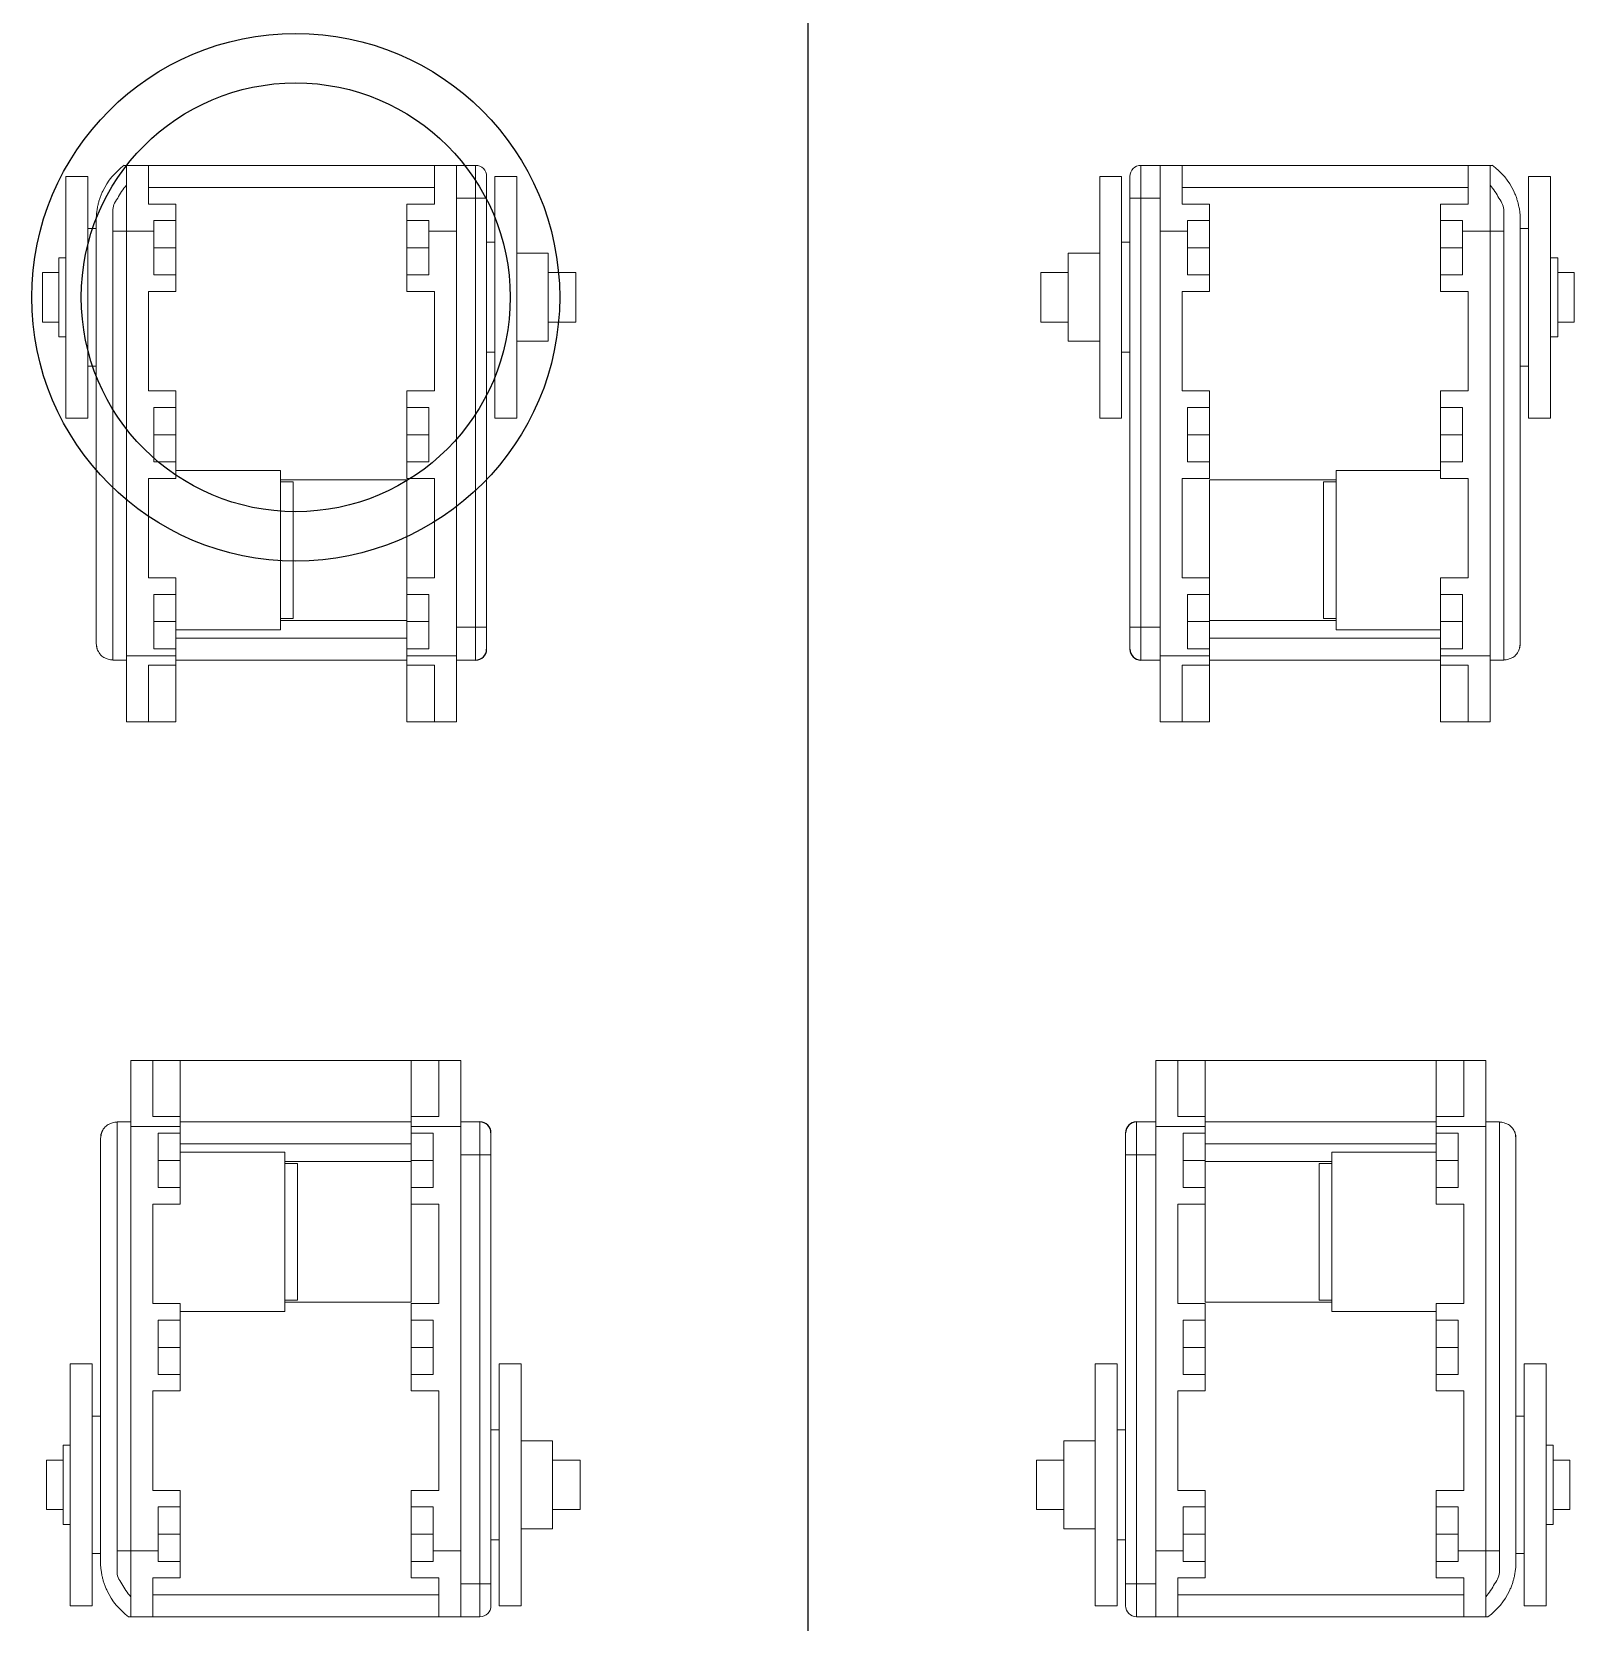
# Model space of a CAD drawing. Header units: millimetres. Extents: x 2045 to 3447, y 1251 to 1767.
# Drawn here: x 3076.3 to 3216.5, y 1359.4 to 1504.1 of the extents above; entities that cross this region are included whole.
import ezdxf

# ---------------------------------------------------------------- set-up
doc = ezdxf.new("R2010")
doc.units = ezdxf.units.MM
for name, color, linetype in [('Arm', 7, 'Continuous'), ('Legs', 7, 'Continuous'), ('RX-28', 7, 'Continuous')]:
    doc.layers.add(name, color=color, linetype=linetype)

msp = doc.modelspace()

# ---------------------------------------------------------------- linework, layer by layer
msp.add_line((3146.85, 1261.71), (3146.85, 1761.71))
at = {"layer": 'Arm', "color": 1}
msp.add_circle((3100.25, 1479.91), 19.5, dxfattribs=at)
at = {"layer": 'Legs', "color": 7, "linetype": 'Continuous', "lineweight": 15}
for p, q in [((3086.86, 1491.91), (3084.86, 1491.91)), ((3084.86, 1485.91), (3084.86, 1491.91)), ((3086.86, 1488.39), (3086.86, 1491.91)), ((3112.86, 1491.91), (3086.86, 1491.91)), ((3114.86, 1491.91), (3112.86, 1491.91)), ((3112.86, 1488.39), (3112.86, 1491.91)), ((3114.86, 1485.91), (3114.86, 1491.91)), ((3114.86, 1491.91), (3116.61, 1491.91)), ((3116.61, 1488.91), (3116.61, 1491.91)), ((3177.1, 1488.91), (3177.1, 1491.91)), ((3178.85, 1491.91), (3177.1, 1491.91)), ((3178.85, 1485.91), (3178.85, 1491.91)), ((3178.85, 1491.91), (3180.85, 1491.91)), ((3180.85, 1488.39), (3180.85, 1491.91)), ((3180.85, 1491.91), (3206.85, 1491.91)), ((3206.85, 1488.39), (3206.85, 1491.91)), ((3206.85, 1491.91), (3208.85, 1491.91)), ((3208.85, 1485.91), (3208.85, 1491.91)), ((3079.36, 1490.91), (3079.36, 1468.91)), ((3081.36, 1468.91), (3081.36, 1490.91)), ((3112.86, 1489.91), (3086.86, 1489.91)), ((3118.36, 1468.91), (3118.36, 1490.91)), ((3120.36, 1490.91), (3120.36, 1468.91)), ((3173.35, 1490.91), (3173.35, 1468.91)), ((3175.35, 1468.91), (3175.35, 1490.91)), ((3180.85, 1489.91), (3206.85, 1489.91)), ((3212.35, 1468.91), (3212.35, 1490.91)), ((3214.35, 1490.91), (3214.35, 1468.91)), ((3089.36, 1488.39), (3086.86, 1488.39)), ((3089.36, 1486.89), (3089.36, 1488.39)), ((3110.36, 1488.39), (3112.86, 1488.39)), ((3110.36, 1486.89), (3110.36, 1488.39)), ((3116.61, 1488.91), (3114.86, 1488.91)), ((3117.61, 1488.91), (3116.61, 1488.91)), ((3116.61, 1449.91), (3116.61, 1488.91)), ((3117.61, 1449.91), (3117.61, 1488.91)), ((3176.1, 1488.91), (3177.1, 1488.91)), ((3176.1, 1449.91), (3176.1, 1488.91)), ((3177.1, 1488.91), (3178.85, 1488.91)), ((3177.1, 1449.91), (3177.1, 1488.91)), ((3183.35, 1488.39), (3180.85, 1488.39)), ((3183.35, 1486.89), (3183.35, 1488.39)), ((3204.35, 1486.89), (3204.35, 1488.39)), ((3204.35, 1488.39), (3206.85, 1488.39)), ((3083.61, 1487.77), (3083.61, 1486.91)), ((3210.1, 1487.77), (3210.1, 1486.91)), ((3083.61, 1452.91), (3083.61, 1485.91)), ((3083.61, 1485.91), (3084.86, 1485.91)), ((3084.86, 1485.91), (3087.36, 1485.91)), ((3084.86, 1447.31), (3084.86, 1485.91)), ((3087.36, 1486.89), (3087.36, 1485.91)), ((3087.36, 1486.89), (3089.36, 1486.89)), ((3087.36, 1481.94), (3087.36, 1485.91)), ((3089.36, 1484.51), (3089.36, 1486.89)), ((3112.36, 1486.89), (3110.36, 1486.89)), ((3110.36, 1484.51), (3110.36, 1486.89)), ((3112.36, 1486.89), (3112.36, 1485.91)), ((3114.86, 1485.91), (3112.36, 1485.91)), ((3112.36, 1481.94), (3112.36, 1485.91)), ((3114.86, 1447.31), (3114.86, 1485.91)), ((3178.85, 1485.91), (3181.35, 1485.91)), ((3178.85, 1447.31), (3178.85, 1485.91)), ((3181.35, 1486.89), (3183.35, 1486.89)), ((3181.35, 1486.89), (3181.35, 1485.91)), ((3181.35, 1481.94), (3181.35, 1485.91)), ((3183.35, 1484.51), (3183.35, 1486.89)), ((3206.35, 1486.89), (3204.35, 1486.89)), ((3204.35, 1484.51), (3204.35, 1486.89)), ((3206.35, 1486.89), (3206.35, 1485.91)), ((3206.35, 1481.94), (3206.35, 1485.91)), ((3208.85, 1485.91), (3206.35, 1485.91)), ((3208.85, 1447.31), (3208.85, 1485.91)), ((3210.1, 1485.91), (3208.85, 1485.91)), ((3210.1, 1452.91), (3210.1, 1485.91)), ((3082.11, 1453.41), (3082.11, 1485.41)), ((3089.36, 1484.41), (3087.36, 1484.41)), ((3089.36, 1484.31), (3089.36, 1484.51)), ((3089.36, 1481.94), (3089.36, 1484.31)), ((3110.36, 1484.51), (3110.36, 1484.31)), ((3110.36, 1484.41), (3112.36, 1484.41)), ((3110.36, 1481.94), (3110.36, 1484.31)), ((3183.35, 1484.41), (3181.35, 1484.41)), ((3183.35, 1484.51), (3183.35, 1484.31)), ((3183.35, 1481.94), (3183.35, 1484.31)), ((3204.35, 1484.31), (3204.35, 1484.51)), ((3204.35, 1484.41), (3206.35, 1484.41)), ((3204.35, 1481.94), (3204.35, 1484.31)), ((3211.6, 1453.41), (3211.6, 1485.41)), ((3078.71, 1483.51), (3078.71, 1476.31)), ((3123.21, 1483.91), (3123.21, 1475.91)), ((3170.5, 1483.91), (3170.5, 1475.91)), ((3215, 1483.51), (3215, 1476.31)), ((3077.21, 1482.16), (3077.21, 1477.66)), ((3089.36, 1481.94), (3087.36, 1481.94)), ((3089.36, 1480.44), (3089.36, 1481.94)), ((3110.36, 1481.94), (3112.36, 1481.94)), ((3110.36, 1480.44), (3110.36, 1481.94)), ((3125.71, 1482.16), (3125.71, 1477.66)), ((3168, 1482.16), (3168, 1477.66)), ((3183.35, 1481.94), (3181.35, 1481.94)), ((3183.35, 1480.44), (3183.35, 1481.94)), ((3204.35, 1480.44), (3204.35, 1481.94)), ((3204.35, 1481.94), (3206.35, 1481.94)), ((3216.5, 1482.16), (3216.5, 1477.66)), ((3086.86, 1471.39), (3086.86, 1480.44)), ((3086.86, 1480.44), (3089.36, 1480.44)), ((3112.86, 1480.44), (3110.36, 1480.44)), ((3112.86, 1471.39), (3112.86, 1480.44)), ((3180.85, 1480.44), (3183.35, 1480.44)), ((3180.85, 1471.39), (3180.85, 1480.44)), ((3206.85, 1480.44), (3204.35, 1480.44)), ((3206.85, 1471.39), (3206.85, 1480.44)), ((3089.36, 1471.39), (3086.86, 1471.39)), ((3089.36, 1469.89), (3089.36, 1471.39)), ((3110.36, 1471.39), (3112.86, 1471.39)), ((3110.36, 1469.89), (3110.36, 1471.39)), ((3183.35, 1471.39), (3180.85, 1471.39)), ((3183.35, 1469.89), (3183.35, 1471.39)), ((3204.35, 1469.89), (3204.35, 1471.39)), ((3204.35, 1471.39), (3206.85, 1471.39)), ((3087.36, 1464.94), (3087.36, 1469.89)), ((3087.36, 1469.89), (3089.36, 1469.89)), ((3089.36, 1467.51), (3089.36, 1469.89)), ((3112.36, 1469.89), (3110.36, 1469.89)), ((3110.36, 1467.51), (3110.36, 1469.89)), ((3112.36, 1464.94), (3112.36, 1469.89)), ((3181.35, 1469.89), (3183.35, 1469.89)), ((3181.35, 1464.94), (3181.35, 1469.89)), ((3183.35, 1467.51), (3183.35, 1469.89)), ((3206.35, 1469.89), (3204.35, 1469.89)), ((3204.35, 1467.51), (3204.35, 1469.89)), ((3206.35, 1464.94), (3206.35, 1469.89)), ((3089.36, 1467.41), (3087.36, 1467.41)), ((3089.36, 1467.31), (3089.36, 1467.51)), ((3089.36, 1464.94), (3089.36, 1467.31)), ((3110.36, 1467.51), (3110.36, 1467.31)), ((3110.36, 1467.41), (3112.36, 1467.41)), ((3110.36, 1464.94), (3110.36, 1467.31)), ((3183.35, 1467.41), (3181.35, 1467.41)), ((3183.35, 1467.51), (3183.35, 1467.31)), ((3183.35, 1464.94), (3183.35, 1467.31)), ((3204.35, 1467.31), (3204.35, 1467.51)), ((3204.35, 1467.41), (3206.35, 1467.41)), ((3204.35, 1464.94), (3204.35, 1467.31)), ((3089.36, 1464.94), (3087.36, 1464.94)), ((3089.36, 1463.44), (3089.36, 1464.94)), ((3098.86, 1464.16), (3089.36, 1464.16)), ((3098.86, 1464.16), (3098.86, 1449.66)), ((3110.36, 1464.94), (3112.36, 1464.94)), ((3110.36, 1463.44), (3110.36, 1464.94)), ((3183.35, 1464.94), (3181.35, 1464.94)), ((3183.35, 1463.44), (3183.35, 1464.94)), ((3194.85, 1464.16), (3194.85, 1449.66)), ((3194.85, 1464.16), (3204.35, 1464.16)), ((3204.35, 1463.44), (3204.35, 1464.94)), ((3204.35, 1464.94), (3206.35, 1464.94)), ((3086.86, 1454.39), (3086.86, 1463.44)), ((3086.86, 1463.44), (3089.36, 1463.44)), ((3110.36, 1463.31), (3098.86, 1463.31)), ((3100.01, 1463.12), (3098.86, 1463.12)), ((3100.01, 1463.12), (3100.01, 1450.7)), ((3112.86, 1463.44), (3110.36, 1463.44)), ((3110.36, 1454.39), (3110.36, 1463.31)), ((3112.86, 1454.39), (3112.86, 1463.44)), ((3180.85, 1463.44), (3183.35, 1463.44)), ((3180.85, 1454.39), (3180.85, 1463.44)), ((3183.35, 1463.31), (3194.85, 1463.31)), ((3183.35, 1454.39), (3183.35, 1463.31)), ((3193.7, 1463.12), (3193.7, 1450.7)), ((3193.7, 1463.12), (3194.85, 1463.12)), ((3206.85, 1463.44), (3204.35, 1463.44)), ((3206.85, 1454.39), (3206.85, 1463.44)), ((3089.36, 1454.39), (3086.86, 1454.39)), ((3089.36, 1452.89), (3089.36, 1454.39)), ((3110.36, 1454.39), (3112.86, 1454.39)), ((3110.36, 1452.89), (3110.36, 1454.39)), ((3183.35, 1454.39), (3180.85, 1454.39)), ((3183.35, 1452.89), (3183.35, 1454.39)), ((3204.35, 1452.89), (3204.35, 1454.39)), ((3204.35, 1454.39), (3206.85, 1454.39)), ((3087.36, 1447.94), (3087.36, 1452.89)), ((3087.36, 1452.89), (3089.36, 1452.89)), ((3089.36, 1449.66), (3089.36, 1452.89)), ((3112.36, 1452.89), (3110.36, 1452.89)), ((3110.36, 1450.51), (3110.36, 1452.89)), ((3112.36, 1447.94), (3112.36, 1452.89)), ((3181.35, 1452.89), (3183.35, 1452.89)), ((3181.35, 1447.94), (3181.35, 1452.89)), ((3183.35, 1450.51), (3183.35, 1452.89)), ((3206.35, 1452.89), (3204.35, 1452.89)), ((3204.35, 1449.66), (3204.35, 1452.89)), ((3206.35, 1447.94), (3206.35, 1452.89)), ((3083.61, 1451.91), (3083.61, 1449.91)), ((3210.1, 1451.91), (3210.1, 1449.91)), ((3082.11, 1448.41), (3082.11, 1449.91)), ((3083.61, 1449.91), (3083.61, 1447.91)), ((3087.36, 1450.41), (3089.36, 1450.41)), ((3098.86, 1449.66), (3089.36, 1449.66)), ((3089.36, 1449.66), (3089.36, 1447.94)), ((3100.01, 1450.7), (3098.86, 1450.7)), ((3098.86, 1450.51), (3110.36, 1450.51)), ((3110.36, 1450.51), (3110.36, 1450.31)), ((3110.36, 1450.41), (3112.36, 1450.41)), ((3110.36, 1450.31), (3110.36, 1447.94)), ((3116.61, 1449.91), (3114.86, 1449.91)), ((3116.61, 1446.91), (3116.61, 1449.91)), ((3117.61, 1449.91), (3116.61, 1449.91)), ((3176.1, 1449.91), (3177.1, 1449.91)), ((3177.1, 1446.91), (3177.1, 1449.91)), ((3177.1, 1449.91), (3178.85, 1449.91)), ((3183.35, 1450.41), (3181.35, 1450.41)), ((3183.35, 1450.51), (3183.35, 1450.31)), ((3194.85, 1450.51), (3183.35, 1450.51)), ((3183.35, 1450.31), (3183.35, 1447.94)), ((3193.7, 1450.7), (3194.85, 1450.7)), ((3194.85, 1449.66), (3204.35, 1449.66)), ((3206.35, 1450.41), (3204.35, 1450.41)), ((3204.35, 1449.66), (3204.35, 1447.94)), ((3210.1, 1449.91), (3210.1, 1447.91)), ((3211.6, 1448.41), (3211.6, 1449.91)), ((3089.36, 1447.94), (3087.36, 1447.94)), ((3089.36, 1448.91), (3110.36, 1448.91)), ((3089.36, 1447.31), (3089.36, 1447.94)), ((3110.36, 1447.31), (3110.36, 1447.94)), ((3110.36, 1447.94), (3112.36, 1447.94)), ((3183.35, 1447.94), (3181.35, 1447.94)), ((3204.35, 1448.91), (3183.35, 1448.91)), ((3183.35, 1447.31), (3183.35, 1447.94)), ((3204.35, 1447.94), (3206.35, 1447.94)), ((3204.35, 1447.31), (3204.35, 1447.94)), ((3083.61, 1446.91), (3084.86, 1446.91)), ((3084.86, 1447.31), (3089.36, 1447.31)), ((3084.86, 1441.31), (3084.86, 1447.31)), ((3086.86, 1441.31), (3086.86, 1446.44)), ((3086.86, 1446.44), (3089.36, 1446.44)), ((3089.36, 1446.44), (3089.36, 1447.31)), ((3089.36, 1446.91), (3110.36, 1446.91)), ((3089.36, 1441.31), (3089.36, 1446.44)), ((3114.86, 1447.31), (3110.36, 1447.31)), ((3110.36, 1446.44), (3110.36, 1447.31)), ((3112.86, 1446.44), (3110.36, 1446.44)), ((3110.36, 1441.31), (3110.36, 1446.44)), ((3112.86, 1441.31), (3112.86, 1446.44)), ((3114.86, 1441.31), (3114.86, 1447.31)), ((3116.61, 1446.91), (3114.86, 1446.91)), ((3177.1, 1446.91), (3178.85, 1446.91)), ((3178.85, 1447.31), (3183.35, 1447.31)), ((3178.85, 1441.31), (3178.85, 1447.31)), ((3180.85, 1446.44), (3183.35, 1446.44)), ((3180.85, 1441.31), (3180.85, 1446.44)), ((3183.35, 1446.44), (3183.35, 1447.31)), ((3204.35, 1446.91), (3183.35, 1446.91)), ((3183.35, 1441.31), (3183.35, 1446.44)), ((3208.85, 1447.31), (3204.35, 1447.31)), ((3204.35, 1446.44), (3204.35, 1447.31)), ((3206.85, 1446.44), (3204.35, 1446.44)), ((3204.35, 1441.31), (3204.35, 1446.44)), ((3206.85, 1441.31), (3206.85, 1446.44)), ((3208.85, 1441.31), (3208.85, 1447.31)), ((3210.1, 1446.91), (3208.85, 1446.91)), ((3084.86, 1441.31), (3086.86, 1441.31)), ((3089.36, 1441.31), (3086.86, 1441.31)), ((3089.36, 1441.31), (3086.86, 1441.31)), ((3089.36, 1441.31), (3087.36, 1441.31)), ((3089.36, 1441.31), (3087.36, 1441.31)), ((3110.36, 1441.31), (3112.86, 1441.31)), ((3110.36, 1441.31), (3112.36, 1441.31)), ((3110.36, 1441.31), (3112.86, 1441.31)), ((3110.36, 1441.31), (3112.36, 1441.31)), ((3114.86, 1441.31), (3112.86, 1441.31)), ((3178.85, 1441.31), (3180.85, 1441.31)), ((3183.35, 1441.31), (3180.85, 1441.31)), ((3183.35, 1441.31), (3180.85, 1441.31)), ((3183.35, 1441.31), (3181.35, 1441.31)), ((3183.35, 1441.31), (3181.35, 1441.31)), ((3204.35, 1441.31), (3206.85, 1441.31)), ((3204.35, 1441.31), (3206.35, 1441.31)), ((3204.35, 1441.31), (3206.85, 1441.31)), ((3204.35, 1441.31), (3206.35, 1441.31)), ((3208.85, 1441.31), (3206.85, 1441.31)), ((3085.25, 1410.51), (3085.25, 1404.51)), ((3115.25, 1410.51), (3085.25, 1410.51)), ((3087.25, 1410.51), (3087.25, 1405.39)), ((3089.75, 1410.51), (3089.75, 1405.39)), ((3110.75, 1410.51), (3110.75, 1405.39)), ((3113.25, 1410.51), (3113.25, 1405.39)), ((3115.25, 1410.51), (3115.25, 1404.51)), ((3178.45, 1410.51), (3208.45, 1410.51)), ((3178.45, 1410.51), (3178.45, 1404.51)), ((3180.45, 1410.51), (3180.45, 1405.39)), ((3182.95, 1410.51), (3182.95, 1405.39)), ((3203.95, 1410.51), (3203.95, 1405.39)), ((3206.45, 1410.51), (3206.45, 1405.39)), ((3208.45, 1410.51), (3208.45, 1404.51)), ((3084, 1404.91), (3085.25, 1404.91)), ((3085.25, 1404.51), (3085.25, 1365.91)), ((3085.25, 1404.51), (3089.75, 1404.51)), ((3087.25, 1405.39), (3089.75, 1405.39)), ((3089.75, 1405.39), (3089.75, 1404.51)), ((3089.75, 1404.91), (3110.75, 1404.91)), ((3089.75, 1404.51), (3089.75, 1403.89)), ((3113.25, 1405.39), (3110.75, 1405.39)), ((3110.75, 1405.39), (3110.75, 1404.51)), ((3110.75, 1404.51), (3110.75, 1403.89)), ((3115.25, 1404.51), (3110.75, 1404.51)), ((3117, 1404.91), (3115.25, 1404.91)), ((3115.25, 1404.51), (3115.25, 1365.91)), ((3117, 1404.91), (3117, 1401.91)), ((3176.7, 1404.91), (3176.7, 1401.91)), ((3176.7, 1404.91), (3178.45, 1404.91)), ((3178.45, 1404.51), (3182.95, 1404.51)), ((3178.45, 1404.51), (3178.45, 1365.91)), ((3180.45, 1405.39), (3182.95, 1405.39)), ((3182.95, 1405.39), (3182.95, 1404.51)), ((3203.95, 1404.91), (3182.95, 1404.91)), ((3182.95, 1404.51), (3182.95, 1403.89)), ((3206.45, 1405.39), (3203.95, 1405.39)), ((3203.95, 1405.39), (3203.95, 1404.51)), ((3208.45, 1404.51), (3203.95, 1404.51)), ((3203.95, 1404.51), (3203.95, 1403.89)), ((3209.7, 1404.91), (3208.45, 1404.91)), ((3208.45, 1404.51), (3208.45, 1365.91)), ((3082.5, 1403.41), (3082.5, 1401.91)), ((3084, 1401.91), (3084, 1403.91)), ((3089.75, 1403.89), (3087.75, 1403.89)), ((3087.75, 1403.89), (3087.75, 1398.94)), ((3089.75, 1402.16), (3089.75, 1403.89)), ((3110.75, 1403.89), (3112.75, 1403.89)), ((3110.75, 1401.51), (3110.75, 1403.89)), ((3112.75, 1403.89), (3112.75, 1398.94)), ((3180.95, 1403.89), (3180.95, 1398.94)), ((3182.95, 1403.89), (3180.95, 1403.89)), ((3182.95, 1401.51), (3182.95, 1403.89)), ((3203.95, 1403.89), (3205.95, 1403.89)), ((3203.95, 1402.16), (3203.95, 1403.89)), ((3205.95, 1403.89), (3205.95, 1398.94)), ((3209.7, 1401.91), (3209.7, 1403.91)), ((3211.2, 1403.41), (3211.2, 1401.91)), ((3084, 1399.91), (3084, 1401.91)), ((3089.75, 1402.91), (3110.75, 1402.91)), ((3089.75, 1402.16), (3089.75, 1398.94)), ((3099.25, 1402.16), (3089.75, 1402.16)), ((3099.25, 1387.66), (3099.25, 1402.16)), ((3117, 1401.91), (3115.25, 1401.91)), ((3118, 1401.91), (3117, 1401.91)), ((3117, 1401.91), (3117, 1362.91)), ((3118, 1401.91), (3118, 1362.91)), ((3175.7, 1401.91), (3176.7, 1401.91)), ((3175.7, 1401.91), (3175.7, 1362.91)), ((3176.7, 1401.91), (3178.45, 1401.91)), ((3176.7, 1401.91), (3176.7, 1362.91)), ((3203.95, 1402.91), (3182.95, 1402.91)), ((3194.45, 1387.66), (3194.45, 1402.16)), ((3194.45, 1402.16), (3203.95, 1402.16)), ((3203.95, 1402.16), (3203.95, 1398.94)), ((3209.7, 1399.91), (3209.7, 1401.91)), ((3087.75, 1401.41), (3089.75, 1401.41)), ((3099.25, 1401.31), (3110.75, 1401.31)), ((3100.4, 1401.12), (3099.25, 1401.12)), ((3100.4, 1388.7), (3100.4, 1401.12)), ((3110.75, 1401.31), (3110.75, 1401.51)), ((3110.75, 1401.41), (3112.75, 1401.41)), ((3110.75, 1401.31), (3110.75, 1398.94)), ((3182.95, 1401.41), (3180.95, 1401.41)), ((3182.95, 1401.31), (3182.95, 1401.51)), ((3182.95, 1401.31), (3182.95, 1398.94)), ((3194.45, 1401.31), (3182.95, 1401.31)), ((3193.3, 1388.7), (3193.3, 1401.12)), ((3193.3, 1401.12), (3194.45, 1401.12)), ((3205.95, 1401.41), (3203.95, 1401.41)), ((3084, 1398.91), (3084, 1365.91)), ((3087.75, 1398.94), (3089.75, 1398.94)), ((3089.75, 1398.94), (3089.75, 1397.44)), ((3110.75, 1398.94), (3110.75, 1397.44)), ((3112.75, 1398.94), (3110.75, 1398.94)), ((3180.95, 1398.94), (3182.95, 1398.94)), ((3182.95, 1398.94), (3182.95, 1397.44)), ((3205.95, 1398.94), (3203.95, 1398.94)), ((3203.95, 1398.94), (3203.95, 1397.44)), ((3209.7, 1398.91), (3209.7, 1365.91)), ((3082.5, 1398.41), (3082.5, 1366.41)), ((3089.75, 1397.44), (3087.25, 1397.44)), ((3087.25, 1397.44), (3087.25, 1388.39)), ((3110.75, 1397.44), (3113.25, 1397.44)), ((3110.75, 1397.44), (3110.75, 1388.51)), ((3113.25, 1397.44), (3113.25, 1388.39)), ((3180.45, 1397.44), (3180.45, 1388.39)), ((3182.95, 1397.44), (3180.45, 1397.44)), ((3182.95, 1397.44), (3182.95, 1388.51)), ((3203.95, 1397.44), (3206.45, 1397.44)), ((3206.45, 1397.44), (3206.45, 1388.39)), ((3211.2, 1398.41), (3211.2, 1366.41)), ((3100.4, 1388.7), (3099.25, 1388.7)), ((3193.3, 1388.7), (3194.45, 1388.7)), ((3087.25, 1388.39), (3089.75, 1388.39)), ((3089.75, 1388.39), (3089.75, 1386.89)), ((3099.25, 1387.66), (3089.75, 1387.66)), ((3110.75, 1388.51), (3099.25, 1388.51)), ((3110.75, 1388.39), (3110.75, 1386.89)), ((3113.25, 1388.39), (3110.75, 1388.39)), ((3180.45, 1388.39), (3182.95, 1388.39)), ((3182.95, 1388.51), (3194.45, 1388.51)), ((3182.95, 1388.39), (3182.95, 1386.89)), ((3194.45, 1387.66), (3203.95, 1387.66)), ((3206.45, 1388.39), (3203.95, 1388.39)), ((3203.95, 1388.39), (3203.95, 1386.89)), ((3089.75, 1386.89), (3087.75, 1386.89)), ((3087.75, 1386.89), (3087.75, 1381.94)), ((3089.75, 1386.89), (3089.75, 1384.51)), ((3110.75, 1386.89), (3112.75, 1386.89)), ((3110.75, 1386.89), (3110.75, 1384.51)), ((3112.75, 1386.89), (3112.75, 1381.94)), ((3180.95, 1386.89), (3180.95, 1381.94)), ((3182.95, 1386.89), (3180.95, 1386.89)), ((3182.95, 1386.89), (3182.95, 1384.51)), ((3203.95, 1386.89), (3205.95, 1386.89)), ((3203.95, 1386.89), (3203.95, 1384.51)), ((3205.95, 1386.89), (3205.95, 1381.94)), ((3089.75, 1384.41), (3087.75, 1384.41)), ((3089.75, 1384.51), (3089.75, 1384.31)), ((3089.75, 1384.31), (3089.75, 1381.94)), ((3110.75, 1384.31), (3110.75, 1384.51)), ((3110.75, 1384.41), (3112.75, 1384.41)), ((3110.75, 1384.31), (3110.75, 1381.94)), ((3182.95, 1384.41), (3180.95, 1384.41)), ((3182.95, 1384.31), (3182.95, 1384.51)), ((3182.95, 1384.31), (3182.95, 1381.94)), ((3203.95, 1384.51), (3203.95, 1384.31)), ((3203.95, 1384.41), (3205.95, 1384.41)), ((3203.95, 1384.31), (3203.95, 1381.94)), ((3079.75, 1360.91), (3079.75, 1382.91)), ((3081.75, 1382.91), (3081.75, 1360.91)), ((3118.75, 1382.91), (3118.75, 1360.91)), ((3120.75, 1360.91), (3120.75, 1382.91)), ((3172.95, 1360.91), (3172.95, 1382.91)), ((3174.95, 1382.91), (3174.95, 1360.91)), ((3211.95, 1382.91), (3211.95, 1360.91)), ((3213.95, 1360.91), (3213.95, 1382.91)), ((3087.75, 1381.94), (3089.75, 1381.94)), ((3089.75, 1381.94), (3089.75, 1380.44)), ((3110.75, 1381.94), (3110.75, 1380.44)), ((3112.75, 1381.94), (3110.75, 1381.94)), ((3180.95, 1381.94), (3182.95, 1381.94)), ((3182.95, 1381.94), (3182.95, 1380.44)), ((3205.95, 1381.94), (3203.95, 1381.94)), ((3203.95, 1381.94), (3203.95, 1380.44)), ((3089.75, 1380.44), (3087.25, 1380.44)), ((3087.25, 1380.44), (3087.25, 1371.39)), ((3110.75, 1380.44), (3113.25, 1380.44)), ((3113.25, 1380.44), (3113.25, 1371.39)), ((3180.45, 1380.44), (3180.45, 1371.39)), ((3182.95, 1380.44), (3180.45, 1380.44)), ((3203.95, 1380.44), (3206.45, 1380.44)), ((3206.45, 1380.44), (3206.45, 1371.39)), ((3123.6, 1367.91), (3123.6, 1375.91)), ((3170.1, 1367.91), (3170.1, 1375.91)), ((3077.6, 1369.66), (3077.6, 1374.16)), ((3079.1, 1368.31), (3079.1, 1375.51)), ((3126.1, 1369.66), (3126.1, 1374.16)), ((3167.6, 1369.66), (3167.6, 1374.16)), ((3214.6, 1368.31), (3214.6, 1375.51)), ((3216.1, 1369.66), (3216.1, 1374.16)), ((3087.25, 1371.39), (3089.75, 1371.39)), ((3089.75, 1371.39), (3089.75, 1369.89)), ((3110.75, 1371.39), (3110.75, 1369.89)), ((3113.25, 1371.39), (3110.75, 1371.39)), ((3180.45, 1371.39), (3182.95, 1371.39)), ((3182.95, 1371.39), (3182.95, 1369.89)), ((3206.45, 1371.39), (3203.95, 1371.39)), ((3203.95, 1371.39), (3203.95, 1369.89)), ((3089.75, 1369.89), (3087.75, 1369.89)), ((3087.75, 1369.89), (3087.75, 1365.91)), ((3089.75, 1369.89), (3089.75, 1367.51)), ((3110.75, 1369.89), (3112.75, 1369.89)), ((3110.75, 1369.89), (3110.75, 1367.51)), ((3112.75, 1369.89), (3112.75, 1365.91)), ((3180.95, 1369.89), (3180.95, 1365.91)), ((3182.95, 1369.89), (3180.95, 1369.89)), ((3182.95, 1369.89), (3182.95, 1367.51)), ((3203.95, 1369.89), (3205.95, 1369.89)), ((3203.95, 1369.89), (3203.95, 1367.51)), ((3205.95, 1369.89), (3205.95, 1365.91)), ((3089.75, 1367.41), (3087.75, 1367.41)), ((3089.75, 1367.51), (3089.75, 1367.31)), ((3089.75, 1367.31), (3089.75, 1364.94)), ((3110.75, 1367.31), (3110.75, 1367.51)), ((3110.75, 1367.41), (3112.75, 1367.41)), ((3110.75, 1367.31), (3110.75, 1364.94)), ((3182.95, 1367.41), (3180.95, 1367.41)), ((3182.95, 1367.31), (3182.95, 1367.51)), ((3182.95, 1367.31), (3182.95, 1364.94)), ((3203.95, 1367.51), (3203.95, 1367.31)), ((3203.95, 1367.41), (3205.95, 1367.41)), ((3203.95, 1367.31), (3203.95, 1364.94)), ((3084, 1365.91), (3085.25, 1365.91)), ((3085.25, 1365.91), (3087.75, 1365.91)), ((3085.25, 1365.91), (3085.25, 1359.91)), ((3087.75, 1364.94), (3087.75, 1365.91)), ((3112.75, 1364.94), (3112.75, 1365.91)), ((3115.25, 1365.91), (3112.75, 1365.91)), ((3115.25, 1365.91), (3115.25, 1359.91)), ((3178.45, 1365.91), (3178.45, 1359.91)), ((3178.45, 1365.91), (3180.95, 1365.91)), ((3180.95, 1364.94), (3180.95, 1365.91)), ((3208.45, 1365.91), (3205.95, 1365.91)), ((3205.95, 1364.94), (3205.95, 1365.91)), ((3208.45, 1365.91), (3208.45, 1359.91)), ((3209.7, 1365.91), (3208.45, 1365.91)), ((3084, 1364.06), (3084, 1364.91)), ((3087.75, 1364.94), (3089.75, 1364.94)), ((3089.75, 1364.94), (3089.75, 1363.44)), ((3110.75, 1364.94), (3110.75, 1363.44)), ((3112.75, 1364.94), (3110.75, 1364.94)), ((3180.95, 1364.94), (3182.95, 1364.94)), ((3182.95, 1364.94), (3182.95, 1363.44)), ((3205.95, 1364.94), (3203.95, 1364.94)), ((3203.95, 1364.94), (3203.95, 1363.44)), ((3209.7, 1364.06), (3209.7, 1364.91)), ((3089.75, 1363.44), (3087.25, 1363.44)), ((3087.25, 1363.44), (3087.25, 1359.91)), ((3110.75, 1363.44), (3113.25, 1363.44)), ((3113.25, 1363.44), (3113.25, 1359.91)), ((3117, 1362.91), (3115.25, 1362.91)), ((3117, 1362.91), (3117, 1359.91)), ((3118, 1362.91), (3117, 1362.91)), ((3175.7, 1362.91), (3176.7, 1362.91)), ((3176.7, 1362.91), (3176.7, 1359.91)), ((3176.7, 1362.91), (3178.45, 1362.91)), ((3180.45, 1363.44), (3180.45, 1359.91)), ((3182.95, 1363.44), (3180.45, 1363.44)), ((3203.95, 1363.44), (3206.45, 1363.44)), ((3206.45, 1363.44), (3206.45, 1359.91)), ((3113.25, 1361.91), (3087.25, 1361.91)), ((3180.45, 1361.91), (3206.45, 1361.91)), ((3087.25, 1359.91), (3085.25, 1359.91)), ((3113.25, 1359.91), (3087.25, 1359.91)), ((3115.25, 1359.91), (3113.25, 1359.91)), ((3115.25, 1359.91), (3117, 1359.91)), ((3178.45, 1359.91), (3176.7, 1359.91)), ((3178.45, 1359.91), (3180.45, 1359.91)), ((3180.45, 1359.91), (3206.45, 1359.91)), ((3206.45, 1359.91), (3208.45, 1359.91))]:
    msp.add_line(p, q, dxfattribs=at)
for centre, radius, start, end in [((3088.29, 1486.91), 6.18, 125.9568, 154.6829), ((3116.61, 1490.91), 1, 360, 90), ((3177.1, 1490.91), 1, 90, 180), ((3205.42, 1486.91), 6.18, 25.3171, 54.0432), ((3088.68, 1364.91), 6.18, 205.3171, 234.0432), ((3205.03, 1364.91), 6.18, 305.9568, 334.6829), ((3117, 1360.91), 1, 270, 0), ((3176.7, 1360.91), 1, 180, 270)]:
    msp.add_arc(centre, radius, start, end, dxfattribs=at)
at = {"layer": 'Legs', "color": 7, "linetype": 'Continuous'}
for centre, start, end in [((3116.61, 1447.91), 270, 0), ((3177.1, 1447.91), 180, 270), ((3117, 1403.91), 360, 90), ((3176.7, 1403.91), 90, 180)]:
    msp.add_arc(centre, 1, start, end, dxfattribs=at)
at = {"layer": 'Legs', "color": 7, "linetype": 'Continuous', "lineweight": 15}
for points, degree in [([(3084.66, 1491.91), (3084.66, 1491.91), (3084.74, 1491.91), (3084.86, 1491.91)], 3), ([(3209.05, 1491.91), (3209.05, 1491.91), (3208.97, 1491.91), (3208.85, 1491.91)], 3), ([(3081.36, 1490.91), (3079.36, 1490.91)], 1), ([(3084.86, 1490.1), (3084.53, 1489.74), (3084.26, 1489.35), (3084.06, 1488.91)], 3), ([(3118.36, 1490.91), (3120.36, 1490.91)], 1), ([(3175.35, 1490.91), (3173.35, 1490.91)], 1), ([(3208.85, 1490.1), (3209.17, 1489.74), (3209.44, 1489.35), (3209.65, 1488.91)], 3), ([(3212.35, 1490.91), (3214.35, 1490.91)], 1), ([(3082.11, 1486.16), (3081.36, 1486.16)], 1), ([(3082.11, 1485.41), (3082.11, 1485.41), (3082.11, 1485.97), (3082.11, 1486.91)], 3), ([(3211.6, 1485.41), (3211.6, 1485.41), (3211.6, 1485.97), (3211.6, 1486.91)], 3), ([(3211.6, 1486.16), (3212.35, 1486.16)], 1), ([(3117.61, 1484.91), (3118.36, 1484.91)], 1), ([(3176.1, 1484.91), (3175.35, 1484.91)], 1), ([(3079.36, 1483.51), (3078.71, 1483.51)], 1), ([(3120.36, 1483.91), (3123.21, 1483.91)], 1), ([(3173.35, 1483.91), (3170.5, 1483.91)], 1), ([(3214.35, 1483.51), (3215, 1483.51)], 1), ([(3078.71, 1482.16), (3077.21, 1482.16)], 1), ([(3123.21, 1482.16), (3125.71, 1482.16)], 1), ([(3170.5, 1482.16), (3168, 1482.16)], 1), ([(3215, 1482.16), (3216.5, 1482.16)], 1), ([(3077.21, 1477.66), (3078.71, 1477.66)], 1), ([(3125.71, 1477.66), (3123.21, 1477.66)], 1), ([(3168, 1477.66), (3170.5, 1477.66)], 1), ([(3216.5, 1477.66), (3215, 1477.66)], 1), ([(3078.71, 1476.31), (3079.36, 1476.31)], 1), ([(3123.21, 1475.91), (3120.36, 1475.91)], 1), ([(3170.5, 1475.91), (3173.35, 1475.91)], 1), ([(3215, 1476.31), (3214.35, 1476.31)], 1), ([(3118.36, 1474.91), (3117.61, 1474.91)], 1), ([(3175.35, 1474.91), (3176.1, 1474.91)], 1), ([(3081.36, 1473.66), (3082.11, 1473.66)], 1), ([(3212.35, 1473.66), (3211.6, 1473.66)], 1), ([(3079.36, 1468.91), (3081.36, 1468.91)], 1), ([(3120.36, 1468.91), (3118.36, 1468.91)], 1), ([(3173.35, 1468.91), (3175.35, 1468.91)], 1), ([(3214.35, 1468.91), (3212.35, 1468.91)], 1), ([(3083.61, 1451.95), (3083.61, 1451.91)], 1), ([(3210.1, 1451.95), (3210.1, 1451.91)], 1), ([(3082.41, 1447.52), (3082.48, 1447.43)], 1), ([(3083.61, 1446.95), (3083.61, 1446.91)], 1), ([(3210.1, 1446.95), (3210.1, 1446.91)], 1), ([(3211.3, 1447.52), (3211.22, 1447.43)], 1), ([(3084, 1404.88), (3084, 1404.91)], 1), ([(3209.7, 1404.88), (3209.7, 1404.91)], 1), ([(3082.8, 1404.3), (3082.88, 1404.4)], 1), ([(3210.91, 1404.3), (3210.83, 1404.4)], 1), ([(3084, 1399.88), (3084, 1399.91)], 1), ([(3209.7, 1399.88), (3209.7, 1399.91)], 1), ([(3079.75, 1382.91), (3081.75, 1382.91)], 1), ([(3120.75, 1382.91), (3118.75, 1382.91)], 1), ([(3172.95, 1382.91), (3174.95, 1382.91)], 1), ([(3213.95, 1382.91), (3211.95, 1382.91)], 1), ([(3081.75, 1378.16), (3082.5, 1378.16)], 1), ([(3211.95, 1378.16), (3211.2, 1378.16)], 1), ([(3118.75, 1376.91), (3118, 1376.91)], 1), ([(3123.6, 1375.91), (3120.75, 1375.91)], 1), ([(3170.1, 1375.91), (3172.95, 1375.91)], 1), ([(3174.95, 1376.91), (3175.7, 1376.91)], 1), ([(3077.6, 1374.16), (3079.1, 1374.16)], 1), ([(3079.1, 1375.51), (3079.75, 1375.51)], 1), ([(3126.1, 1374.16), (3123.6, 1374.16)], 1), ([(3167.6, 1374.16), (3170.1, 1374.16)], 1), ([(3214.6, 1375.51), (3213.95, 1375.51)], 1), ([(3216.1, 1374.16), (3214.6, 1374.16)], 1), ([(3079.1, 1369.66), (3077.6, 1369.66)], 1), ([(3123.6, 1369.66), (3126.1, 1369.66)], 1), ([(3170.1, 1369.66), (3167.6, 1369.66)], 1), ([(3214.6, 1369.66), (3216.1, 1369.66)], 1), ([(3079.75, 1368.31), (3079.1, 1368.31)], 1), ([(3118, 1366.91), (3118.75, 1366.91)], 1), ([(3120.75, 1367.91), (3123.6, 1367.91)], 1), ([(3172.95, 1367.91), (3170.1, 1367.91)], 1), ([(3175.7, 1366.91), (3174.95, 1366.91)], 1), ([(3213.95, 1368.31), (3214.6, 1368.31)], 1), ([(3082.5, 1365.66), (3081.75, 1365.66)], 1), ([(3082.5, 1366.41), (3082.5, 1366.41), (3082.5, 1365.85), (3082.5, 1364.91)], 3), ([(3211.2, 1366.41), (3211.2, 1366.41), (3211.2, 1365.85), (3211.2, 1364.91)], 3), ([(3211.2, 1365.66), (3211.95, 1365.66)], 1), ([(3085.25, 1361.73), (3084.93, 1362.08), (3084.66, 1362.48), (3084.45, 1362.91)], 3), ([(3208.45, 1361.73), (3208.78, 1362.08), (3209.05, 1362.48), (3209.25, 1362.91)], 3), ([(3081.75, 1360.91), (3079.75, 1360.91)], 1), ([(3085.05, 1359.91), (3085.05, 1359.91), (3085.13, 1359.91), (3085.25, 1359.91)], 3), ([(3118.75, 1360.91), (3120.75, 1360.91)], 1), ([(3174.95, 1360.91), (3172.95, 1360.91)], 1), ([(3208.65, 1359.91), (3208.65, 1359.91), (3208.58, 1359.91), (3208.45, 1359.91)], 3), ([(3211.95, 1360.91), (3213.95, 1360.91)], 1)]:
    msp.add_open_spline(points, degree=degree, dxfattribs=at)
for points, knots in [([(3117.61, 1488.91), (3117.61, 1488.96), (3117.61, 1489.04), (3117.61, 1489.16), (3117.61, 1489.29), (3117.61, 1489.41), (3117.61, 1489.53), (3117.61, 1489.74), (3117.61, 1490.02), (3117.61, 1490.34), (3117.61, 1490.6), (3117.61, 1490.76), (3117.61, 1490.85), (3117.61, 1490.9), (3117.61, 1490.91), (3117.61, 1490.91)], [0, 0, 0, 0, 0.0403222, 0.0803171, 0.1201425, 0.159958, 0.1999236, 0.2401972, 0.3700419, 0.5000573, 0.629902, 0.7599174, 0.8400454, 0.9196463, 1, 1, 1, 1]), ([(3176.1, 1488.91), (3176.1, 1488.96), (3176.1, 1489.04), (3176.1, 1489.16), (3176.1, 1489.29), (3176.1, 1489.41), (3176.1, 1489.53), (3176.1, 1489.74), (3176.1, 1490.02), (3176.1, 1490.34), (3176.1, 1490.6), (3176.1, 1490.76), (3176.1, 1490.85), (3176.1, 1490.9), (3176.1, 1490.91), (3176.1, 1490.91)], [0, 0, 0, 0, 0.0403222, 0.0803171, 0.1201425, 0.159958, 0.1999236, 0.2401972, 0.3700419, 0.5000573, 0.629902, 0.7599174, 0.8400454, 0.9196463, 1, 1, 1, 1]), ([(3082.11, 1486.91), (3082.11, 1486.97), (3082.11, 1487.09), (3082.12, 1487.28), (3082.13, 1487.46), (3082.15, 1487.65), (3082.18, 1487.85), (3082.21, 1488.05), (3082.26, 1488.29), (3082.33, 1488.57), (3082.43, 1488.9), (3082.56, 1489.23), (3082.65, 1489.44), (3082.7, 1489.55)], [0, 0, 0, 0, 0.070877, 0.142078, 0.213718, 0.285906, 0.358753, 0.432364, 0.506842, 0.626428, 0.748243, 0.872652, 1, 1, 1, 1]), ([(3084.06, 1488.91), (3083.91, 1488.73), (3083.79, 1488.53), (3083.64, 1488.14), (3083.61, 1487.95), (3083.61, 1487.77)], [0, 0, 0, 0, 0.5, 0.5, 1, 1, 1, 1]), ([(3209.65, 1488.91), (3209.8, 1488.73), (3209.92, 1488.53), (3210.06, 1488.14), (3210.1, 1487.95), (3210.1, 1487.77)], [0, 0, 0, 0, 0.5, 0.5, 1, 1, 1, 1]), ([(3211.6, 1486.91), (3211.6, 1486.97), (3211.6, 1487.09), (3211.59, 1487.28), (3211.57, 1487.46), (3211.55, 1487.65), (3211.53, 1487.85), (3211.49, 1488.05), (3211.44, 1488.29), (3211.37, 1488.57), (3211.27, 1488.9), (3211.15, 1489.23), (3211.05, 1489.44), (3211, 1489.55)], [0, 0, 0, 0, 0.070877, 0.142078, 0.213718, 0.285906, 0.358753, 0.432364, 0.506842, 0.626428, 0.748243, 0.872652, 1, 1, 1, 1]), ([(3083.61, 1486.91), (3083.61, 1486.91), (3083.61, 1486.89), (3083.61, 1486.79), (3083.61, 1486.72), (3083.61, 1486.52), (3083.61, 1486.4), (3083.61, 1486.16), (3083.61, 1486.03), (3083.61, 1485.91)], [0, 0, 0, 0, 0.25, 0.25, 0.5, 0.5, 0.75, 0.75, 1, 1, 1, 1]), ([(3210.1, 1486.91), (3210.1, 1486.91), (3210.1, 1486.89), (3210.1, 1486.79), (3210.1, 1486.72), (3210.1, 1486.52), (3210.1, 1486.4), (3210.1, 1486.16), (3210.1, 1486.03), (3210.1, 1485.91)], [0, 0, 0, 0, 0.25, 0.25, 0.5, 0.5, 0.75, 0.75, 1, 1, 1, 1]), ([(3082.11, 1449.91), (3082.11, 1450.84), (3082.11, 1451.73), (3082.11, 1453.04), (3082.11, 1453.41), (3082.11, 1453.41)], [0, 0, 0, 0, 0.5, 0.5, 1, 1, 1, 1]), ([(3083.61, 1452.91), (3083.61, 1452.78), (3083.61, 1452.52), (3083.61, 1452.19), (3083.61, 1451.99), (3083.61, 1451.96), (3083.61, 1451.95)], [0, 0, 0, 0, 0.282584, 0.565169, 0.847753, 1, 1, 1, 1]), ([(3210.1, 1452.91), (3210.1, 1452.78), (3210.1, 1452.52), (3210.1, 1452.19), (3210.1, 1451.99), (3210.1, 1451.96), (3210.1, 1451.95)], [0, 0, 0, 0, 0.282584, 0.565169, 0.847753, 1, 1, 1, 1]), ([(3211.6, 1449.91), (3211.6, 1450.84), (3211.6, 1451.73), (3211.6, 1453.04), (3211.6, 1453.41), (3211.6, 1453.41)], [0, 0, 0, 0, 0.5, 0.5, 1, 1, 1, 1]), ([(3117.61, 1447.91), (3117.61, 1447.91), (3117.61, 1447.92), (3117.61, 1447.93), (3117.61, 1447.95), (3117.61, 1447.97), (3117.61, 1448.01), (3117.61, 1448.08), (3117.61, 1448.23), (3117.61, 1448.49), (3117.61, 1448.81), (3117.61, 1449.13), (3117.61, 1449.41), (3117.61, 1449.66), (3117.61, 1449.83), (3117.61, 1449.91)], [0, 0, 0, 0, 0.040322, 0.080317, 0.120142, 0.159958, 0.199924, 0.240197, 0.370042, 0.500057, 0.629902, 0.759917, 0.840045, 0.919646, 1, 1, 1, 1]), ([(3176.1, 1447.91), (3176.1, 1447.91), (3176.1, 1447.92), (3176.1, 1447.93), (3176.1, 1447.95), (3176.1, 1447.97), (3176.1, 1448.01), (3176.1, 1448.08), (3176.1, 1448.23), (3176.1, 1448.49), (3176.1, 1448.81), (3176.1, 1449.13), (3176.1, 1449.41), (3176.1, 1449.66), (3176.1, 1449.83), (3176.1, 1449.91)], [0, 0, 0, 0, 0.040322, 0.080317, 0.120142, 0.159958, 0.199924, 0.240197, 0.370042, 0.500057, 0.629902, 0.759917, 0.840045, 0.919646, 1, 1, 1, 1]), ([(3082.11, 1448.41), (3082.12, 1448.32), (3082.13, 1448.12), (3082.19, 1447.89), (3082.26, 1447.76), (3082.28, 1447.73)], [0, 0, 0, 0, 0.397137, 0.840695, 1, 1, 1, 1]), ([(3082.46, 1447.45), (3082.45, 1447.46), (3082.39, 1447.53), (3082.29, 1447.7), (3082.16, 1447.98), (3082.15, 1448.21), (3082.14, 1448.33)], [0, 0, 0, 0, 0.050132, 0.295518, 0.618719, 1, 1, 1, 1]), ([(3083.61, 1447.91), (3083.61, 1447.78), (3083.61, 1447.52), (3083.61, 1447.19), (3083.61, 1446.99), (3083.61, 1446.96), (3083.61, 1446.95)], [0, 0, 0, 0, 0.282584, 0.565169, 0.847753, 1, 1, 1, 1]), ([(3210.1, 1447.91), (3210.1, 1447.78), (3210.1, 1447.52), (3210.1, 1447.19), (3210.1, 1446.99), (3210.1, 1446.96), (3210.1, 1446.95)], [0, 0, 0, 0, 0.282584, 0.565169, 0.847753, 1, 1, 1, 1]), ([(3211.24, 1447.45), (3211.25, 1447.46), (3211.31, 1447.53), (3211.42, 1447.7), (3211.54, 1447.98), (3211.56, 1448.21), (3211.57, 1448.33)], [0, 0, 0, 0, 0.050132, 0.295518, 0.618719, 1, 1, 1, 1]), ([(3211.6, 1448.41), (3211.59, 1448.32), (3211.58, 1448.12), (3211.51, 1447.89), (3211.44, 1447.76), (3211.42, 1447.73)], [0, 0, 0, 0, 0.397137, 0.840695, 1, 1, 1, 1]), ([(3083.63, 1446.93), (3083.55, 1446.93), (3083.4, 1446.94), (3083.14, 1447), (3082.84, 1447.12), (3082.61, 1447.27), (3082.49, 1447.42), (3082.46, 1447.45)], [0, 0, 0, 0, 0.167783, 0.320425, 0.575766, 0.912777, 1, 1, 1, 1]), ([(3210.08, 1446.93), (3210.16, 1446.93), (3210.3, 1446.94), (3210.56, 1447), (3210.87, 1447.12), (3211.09, 1447.27), (3211.22, 1447.42), (3211.24, 1447.45)], [0, 0, 0, 0, 0.167783, 0.320425, 0.575766, 0.912777, 1, 1, 1, 1]), ([(3084.02, 1404.9), (3083.94, 1404.89), (3083.8, 1404.88), (3083.54, 1404.83), (3083.23, 1404.71), (3083.01, 1404.55), (3082.88, 1404.41), (3082.86, 1404.38)], [0, 0, 0, 0, 0.167783, 0.320425, 0.575766, 0.912777, 1, 1, 1, 1]), ([(3084, 1403.91), (3084, 1404.04), (3084, 1404.31), (3084, 1404.63), (3084, 1404.84), (3084, 1404.87), (3084, 1404.88)], [0, 0, 0, 0, 0.282584, 0.565169, 0.847753, 1, 1, 1, 1]), ([(3209.69, 1404.9), (3209.76, 1404.89), (3209.91, 1404.88), (3210.17, 1404.83), (3210.48, 1404.71), (3210.7, 1404.55), (3210.82, 1404.41), (3210.85, 1404.38)], [0, 0, 0, 0, 0.167783, 0.320425, 0.575766, 0.912777, 1, 1, 1, 1]), ([(3209.7, 1403.91), (3209.7, 1404.04), (3209.7, 1404.31), (3209.7, 1404.63), (3209.7, 1404.84), (3209.7, 1404.87), (3209.7, 1404.88)], [0, 0, 0, 0, 0.282584, 0.565169, 0.847753, 1, 1, 1, 1]), ([(3082.5, 1403.41), (3082.51, 1403.51), (3082.52, 1403.71), (3082.58, 1403.94), (3082.66, 1404.07), (3082.68, 1404.1)], [0, 0, 0, 0, 0.397137, 0.840695, 1, 1, 1, 1]), ([(3082.86, 1404.38), (3082.85, 1404.37), (3082.78, 1404.3), (3082.68, 1404.13), (3082.56, 1403.85), (3082.54, 1403.62), (3082.53, 1403.5)], [0, 0, 0, 0, 0.050132, 0.295518, 0.618719, 1, 1, 1, 1]), ([(3118, 1403.91), (3118, 1403.91), (3118, 1403.91), (3118, 1403.9), (3118, 1403.88), (3118, 1403.85), (3118, 1403.82), (3118, 1403.74), (3118, 1403.6), (3118, 1403.34), (3118, 1403.02), (3118, 1402.7), (3118, 1402.41), (3118, 1402.16), (3118, 1402), (3118, 1401.91)], [0, 0, 0, 0, 0.040322, 0.080317, 0.120142, 0.159958, 0.199924, 0.240197, 0.370042, 0.500057, 0.629902, 0.759917, 0.840045, 0.919646, 1, 1, 1, 1]), ([(3175.7, 1403.91), (3175.7, 1403.91), (3175.7, 1403.91), (3175.7, 1403.9), (3175.7, 1403.88), (3175.7, 1403.85), (3175.7, 1403.82), (3175.7, 1403.74), (3175.7, 1403.6), (3175.7, 1403.34), (3175.7, 1403.02), (3175.7, 1402.7), (3175.7, 1402.41), (3175.7, 1402.16), (3175.7, 1402), (3175.7, 1401.91)], [0, 0, 0, 0, 0.040322, 0.080317, 0.120142, 0.159958, 0.199924, 0.240197, 0.370042, 0.500057, 0.629902, 0.759917, 0.840045, 0.919646, 1, 1, 1, 1]), ([(3210.85, 1404.38), (3210.86, 1404.37), (3210.92, 1404.3), (3211.03, 1404.13), (3211.15, 1403.85), (3211.17, 1403.62), (3211.18, 1403.5)], [0, 0, 0, 0, 0.050132, 0.295518, 0.618719, 1, 1, 1, 1]), ([(3211.2, 1403.41), (3211.2, 1403.51), (3211.19, 1403.71), (3211.12, 1403.94), (3211.05, 1404.07), (3211.03, 1404.1)], [0, 0, 0, 0, 0.397137, 0.840695, 1, 1, 1, 1]), ([(3082.5, 1401.91), (3082.5, 1400.98), (3082.5, 1400.09), (3082.5, 1398.78), (3082.5, 1398.41), (3082.5, 1398.41)], [0, 0, 0, 0, 0.5, 0.5, 1, 1, 1, 1]), ([(3211.2, 1401.91), (3211.2, 1400.98), (3211.2, 1400.09), (3211.2, 1398.78), (3211.2, 1398.41), (3211.2, 1398.41)], [0, 0, 0, 0, 0.5, 0.5, 1, 1, 1, 1]), ([(3084, 1398.91), (3084, 1399.04), (3084, 1399.31), (3084, 1399.63), (3084, 1399.84), (3084, 1399.87), (3084, 1399.88)], [0, 0, 0, 0, 0.282584, 0.565169, 0.847753, 1, 1, 1, 1]), ([(3209.7, 1398.91), (3209.7, 1399.04), (3209.7, 1399.31), (3209.7, 1399.63), (3209.7, 1399.84), (3209.7, 1399.87), (3209.7, 1399.88)], [0, 0, 0, 0, 0.282584, 0.565169, 0.847753, 1, 1, 1, 1]), ([(3084, 1364.91), (3084, 1364.91), (3084, 1364.93), (3084, 1365.03), (3084, 1365.11), (3084, 1365.3), (3084, 1365.42), (3084, 1365.67), (3084, 1365.79), (3084, 1365.91)], [0, 0, 0, 0, 0.25, 0.25, 0.5, 0.5, 0.75, 0.75, 1, 1, 1, 1]), ([(3209.7, 1364.91), (3209.7, 1364.91), (3209.7, 1364.93), (3209.7, 1365.03), (3209.7, 1365.11), (3209.7, 1365.3), (3209.7, 1365.42), (3209.7, 1365.67), (3209.7, 1365.79), (3209.7, 1365.91)], [0, 0, 0, 0, 0.25, 0.25, 0.5, 0.5, 0.75, 0.75, 1, 1, 1, 1]), ([(3082.5, 1364.91), (3082.5, 1364.85), (3082.5, 1364.73), (3082.51, 1364.55), (3082.53, 1364.36), (3082.55, 1364.17), (3082.57, 1363.98), (3082.61, 1363.78), (3082.65, 1363.54), (3082.73, 1363.25), (3082.83, 1362.93), (3082.95, 1362.6), (3083.05, 1362.38), (3083.1, 1362.27)], [0, 0, 0, 0, 0.070877, 0.142078, 0.213718, 0.285906, 0.358753, 0.432364, 0.506842, 0.626428, 0.748243, 0.872652, 1, 1, 1, 1]), ([(3084.45, 1362.91), (3084.3, 1363.1), (3084.18, 1363.29), (3084.03, 1363.68), (3084, 1363.88), (3084, 1364.06)], [0, 0, 0, 0, 0.5, 0.5, 1, 1, 1, 1]), ([(3209.25, 1362.91), (3209.41, 1363.1), (3209.52, 1363.29), (3209.67, 1363.68), (3209.7, 1363.88), (3209.7, 1364.06)], [0, 0, 0, 0, 0.5, 0.5, 1, 1, 1, 1]), ([(3211.2, 1364.91), (3211.2, 1364.85), (3211.2, 1364.73), (3211.19, 1364.55), (3211.18, 1364.36), (3211.16, 1364.17), (3211.13, 1363.98), (3211.1, 1363.78), (3211.05, 1363.54), (3210.98, 1363.25), (3210.88, 1362.93), (3210.76, 1362.6), (3210.66, 1362.38), (3210.61, 1362.27)], [0, 0, 0, 0, 0.070877, 0.142078, 0.213718, 0.285906, 0.358753, 0.432364, 0.506842, 0.626428, 0.748243, 0.872652, 1, 1, 1, 1]), ([(3118, 1362.91), (3118, 1362.87), (3118, 1362.79), (3118, 1362.66), (3118, 1362.54), (3118, 1362.42), (3118, 1362.29), (3118, 1362.09), (3118, 1361.81), (3118, 1361.49), (3118, 1361.23), (3118, 1361.06), (3118, 1360.97), (3118, 1360.92), (3118, 1360.92), (3118, 1360.91)], [0, 0, 0, 0, 0.0403222, 0.0803171, 0.1201425, 0.159958, 0.1999236, 0.2401972, 0.3700419, 0.5000573, 0.629902, 0.7599174, 0.8400454, 0.9196463, 1, 1, 1, 1]), ([(3175.7, 1362.91), (3175.7, 1362.87), (3175.7, 1362.79), (3175.7, 1362.66), (3175.7, 1362.54), (3175.7, 1362.42), (3175.7, 1362.29), (3175.7, 1362.09), (3175.7, 1361.81), (3175.7, 1361.49), (3175.7, 1361.23), (3175.7, 1361.06), (3175.7, 1360.97), (3175.7, 1360.92), (3175.7, 1360.92), (3175.7, 1360.91)], [0, 0, 0, 0, 0.0403222, 0.0803171, 0.1201425, 0.159958, 0.1999236, 0.2401972, 0.3700419, 0.5000573, 0.629902, 0.7599174, 0.8400454, 0.9196463, 1, 1, 1, 1])]:
    msp.add_open_spline(points, degree=3, knots=knots, dxfattribs=at)
at = {"layer": 'RX-28', "color": 1}
msp.add_circle((3100.25, 1479.91), 24, dxfattribs=at)

doc.saveas('drawing.dxf')
